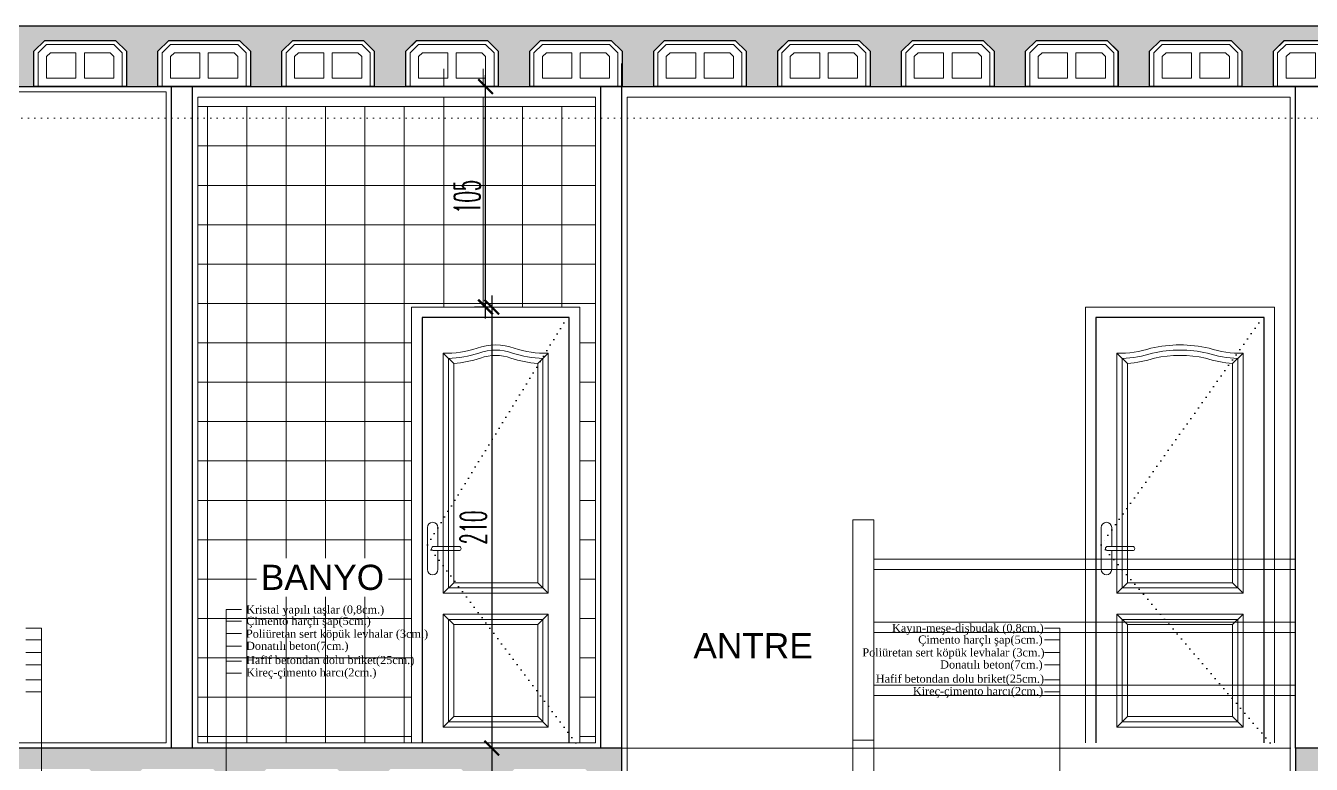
# Model space of a CAD drawing. Extents: x 775040 to 808375, y 4159409 to 4163651.
# Drawn here: x 792152 to 792764, y 4162371 to 4162723 of the extents above; entities that cross this region are included whole.
import ezdxf

# ---------------------------------------------------------------- set-up
doc = ezdxf.new("R2010")
doc.units = 0
doc.header["$MEASUREMENT"] = 0
doc.header["$PDMODE"] = 3
for name, pattern in [('ACAD_ISO07W100', [3, 0, -3]), ('DOT3', [0.06, 0, -0.06]), ('DUZ', [500, 500])]:
    doc.linetypes.add(name, pattern=pattern)
doc.layers.get('0').update_dxf_attribs({"linetype": 'DUZ'})
doc.layers.add('GÖRÜNÜŞ7', color=1, linetype='Continuous')
doc.layers.add('IZDOT', color=3, linetype='DOT3')
for name, color, linetype, lineweight in [('kapı', 3, 'Continuous', 9), ('Z_ duvar', 7, 'Continuous', 30), ('Z_asmolen', 53, 'Continuous', 9), ('Z_g1', 1, 'Continuous', 5), ('Z_g3', 3, 'Continuous', 13), ('Z_izdot', 42, 'ACAD_ISO07W100', 9), ('Z_iç ölçü dikey', 111, 'Continuous', 25), ('Z_kesit döşeme', 5, 'Continuous', 30), ('Z_kolon tarama', 171, 'Continuous', 5), ('Z_sıva', 241, 'Continuous', 5), ('Z_tarama', 8, 'Continuous', 5), ('Z_yazı', 4, 'Continuous', 20)]:
    doc.layers.add(name, color=color, linetype=linetype, lineweight=lineweight)
doc.styles.add('ARIAL', font='ariblk.ttf', dxfattribs={"height": 1})
doc.styles.add('OLCUIC', font='ROMANS.SHX', dxfattribs={"width": 0.5})
doc.styles.add('ÖLÇÜ', font='times.ttf', dxfattribs={"height": 15})
doc.dimstyles.new('ölçü 50', dxfattribs={"dimtxt": 12.5, "dimasz": 7, "dimexe": 5.3, "dimexo": 5, "dimgap": 2.5, "dimtad": 1, "dimdec": 0, "dimzin": 9, "dimdsep": 46, "dimtxsty": 'OLCUIC', "dimblk1": 'ARCHTICK', "dimblk2": 'ARCHTICK', "dimsah": 1, "dimcen": 0, "dimdle": 5.5, "dimadec": 0, "dimazin": 0, "dimtfac": 1, "dimtdec": 0, "dimtix": 1, "dimtofl": 0, "dimtmove": 1, "dimatfit": 3, "dimldrblk": 'ARCHTICK', "dimfxl": 0, "dimtolj": 1, "dimtzin": 0, "dimarcsym": 0})

# ---------------------------------------------------------------- blocks, each defined once
blk = doc.blocks.new('fgh')
at = {"layer": 'GÖRÜNÜŞ7', "color": 21}
blk.add_lwpolyline([(253131.01, 105015.69), (253131.01, 105218.19), (253051.01, 105218.19), (253051.01, 105015.69)], dxfattribs=at)
at = {"layer": 'IZDOT', "ltscale": 50}
blk.add_lwpolyline([(253128.51, 105215.69), (253053.51, 105110.03), (253136.01, 105013.19)], dxfattribs=at)
at = {"layer": 'kapı', "color": 8}
for p, q in [((253061.01, 105201.17), (253066.01, 105196.34)), ((253121.01, 105201.17), (253116.01, 105196.34)), ((253053.51, 105118.19), (253053.51, 105098.19)), ((253058.51, 105118.19), (253058.51, 105109.19)), ((253056.51, 105109.19), (253068.51, 105109.19)), ((253056.51, 105107.19), (253068.51, 105107.19)), ((253058.51, 105107.19), (253058.51, 105098.19)), ((253066.01, 105091.94), (253061.01, 105086.94)), ((253116.01, 105091.94), (253121.01, 105086.94)), ((253066.01, 105071.94), (253061.01, 105076.94)), ((253116.01, 105071.94), (253121.01, 105076.94)), ((253066.01, 105028.19), (253061.01, 105023.19)), ((253116.01, 105028.19), (253121.01, 105023.19))]:
    blk.add_line(p, q, dxfattribs=at)
at = {"layer": 'kapı', "color": 4}
blk.add_lwpolyline([(253136.01, 105015.69), (253136.01, 105223.19), (253046.01, 105223.19), (253046.01, 105015.69)], dxfattribs=at)
at = {"layer": 'kapı', "color": 8}
for points in [[(253061.01, 105086.94), (253121.01, 105086.94), (253121.01, 105201.17, -0.080625), (253104.86, 105203.59, 0.114756), (253077.16, 105203.59, -0.080569), (253061.01, 105201.17)], [(253066.01, 105091.94), (253116.01, 105091.94), (253116.01, 105196.34, -0.058444), (253103.22, 105198.87, 0.107611), (253078.8, 105198.87, -0.058407), (253066.01, 105196.34)]]:
    blk.add_lwpolyline(points, format="xyb", close=True, dxfattribs=at)
at = {"layer": 'kapı', "color": 9}
blk.add_lwpolyline([(253063.51, 105089.44), (253118.51, 105089.44), (253118.51, 105198.7, -0.069005), (253104.04, 105201.23, 0.111446), (253077.98, 105201.23, -0.06896), (253063.51, 105198.7)], format="xyb", close=True, dxfattribs=at)
at = {"layer": 'kapı', "color": 8}
blk.add_lwpolyline([(253061.01, 105076.94), (253061.01, 105023.19), (253121.01, 105023.19), (253121.01, 105076.94), (253061.01, 105076.94)], dxfattribs=at)
at = {"layer": 'kapı', "color": 9}
blk.add_lwpolyline([(253063.51, 105074.44), (253063.51, 105025.69), (253118.51, 105025.69), (253118.51, 105074.44)], close=True, dxfattribs=at)
at = {"layer": 'kapı', "color": 8}
blk.add_lwpolyline([(253066.01, 105071.94), (253066.01, 105028.19), (253116.01, 105028.19), (253116.01, 105071.94)], close=True, dxfattribs=at)
for centre, radius, start, end in [((253056.01, 105118.19), 2.5, 0, 180), ((253056.51, 105108.19), 1, 90, 270), ((253068.51, 105108.19), 1, 270, 90), ((253056.01, 105098.19), 2.5, 180, 0)]:
    blk.add_arc(centre, radius, start, end, dxfattribs=at)
blk = doc.blocks.new('_ARCHTICK')
at = {"color": 0, "linetype": 'ByBlock', "const_width": 0.15}
blk.add_lwpolyline([(-0.5, -0.5), (0.5, 0.5)], dxfattribs=at)
blk = doc.blocks.new('*D1040')
at = {"layer": 'Defpoints', "color": 0, "linetype": 'Continuous', "transparency": 16777216}
for p in [(792374.01, 4162588.58), (792374.01, 4162378.58), (792374.01, 4162378.58)]:
    blk.add_point(p, dxfattribs=at)
at = {"layer": 'Z_iç ölçü dikey', "color": 0, "linetype": 'Continuous', "lineweight": -2, "transparency": 16777216}
for p, q in [((792374.01, 4162594.08), (792374.01, 4162373.08)), ((792374.01, 4162588.58), (792368.71, 4162588.58)), ((792374.01, 4162378.58), (792368.71, 4162378.58))]:
    blk.add_line(p, q, dxfattribs=at)
at = {"layer": 'Z_iç ölçü dikey', "color": 0, "linetype": 'Continuous', "lineweight": -2, "transparency": 16777216, "xscale": 7, "yscale": 7, "zscale": 7}
for p, rotation in [((792374.01, 4162588.58), 90), ((792374.01, 4162378.58), 270)]:
    blk.add_blockref('_ARCHTICK', p, dxfattribs=dict(at, rotation=rotation))
at = {"layer": 'Z_iç ölçü dikey', "color": 0, "linetype": 'Continuous', "transparency": 16777216, "insert": (792365.26, 4162483.58), "char_height": 12.5, "attachment_point": 5, "rotation": 90, "style": 'OLCUIC'}
blk.add_mtext('\\A1;210', dxfattribs=at)
blk = doc.blocks.new('*D1041')
at = {"layer": 'Defpoints', "color": 0, "linetype": 'Continuous', "transparency": 16777216}
for p in [(792374.01, 4162378.58), (792374.01, 4162346.58), (792374.01, 4162346.58)]:
    blk.add_point(p, dxfattribs=at)
at = {"layer": 'Z_iç ölçü dikey', "color": 0, "linetype": 'Continuous', "lineweight": -2, "transparency": 16777216}
for p, q in [((792374.01, 4162384.08), (792374.01, 4162341.08)), ((792374.01, 4162378.58), (792368.71, 4162378.58)), ((792374.01, 4162346.58), (792368.71, 4162346.58))]:
    blk.add_line(p, q, dxfattribs=at)
at = {"layer": 'Z_iç ölçü dikey', "color": 0, "linetype": 'Continuous', "lineweight": -2, "transparency": 16777216, "xscale": 7, "yscale": 7, "zscale": 7}
for p, rotation in [((792374.01, 4162378.58), 90), ((792374.01, 4162346.58), 270)]:
    blk.add_blockref('_ARCHTICK', p, dxfattribs=dict(at, rotation=rotation))
at = {"layer": 'Z_iç ölçü dikey', "color": 0, "linetype": 'Continuous', "transparency": 16777216, "insert": (792365.26, 4162362.58), "char_height": 12.5, "attachment_point": 5, "rotation": 90, "style": 'OLCUIC'}
blk.add_mtext('\\A1;32', dxfattribs=at)
blk = doc.blocks.new('asbnm')
at = {"layer": 'Z_asmolen'}
for p, q in [((44128.83, -2548.34), (44123.66, -2553.51)), ((44129.66, -2550.34), (44125.66, -2554.34)), ((44162.49, -2548.34), (44128.83, -2548.34)), ((44161.66, -2550.34), (44129.66, -2550.34)), ((44161.66, -2550.34), (44165.66, -2554.34)), ((44162.49, -2548.34), (44167.66, -2553.51)), ((44187.83, -2548.34), (44182.66, -2553.51)), ((44188.66, -2550.34), (44184.66, -2554.34)), ((44221.49, -2548.34), (44187.83, -2548.34)), ((44220.66, -2550.34), (44188.66, -2550.34)), ((44220.66, -2550.34), (44224.66, -2554.34)), ((44221.49, -2548.34), (44226.66, -2553.51)), ((44123.66, -2570.34), (44123.66, -2553.51)), ((44125.66, -2570.34), (44125.66, -2554.34)), ((44131.43, -2554.34), (44129.66, -2556.07)), ((44129.66, -2566.34), (44129.66, -2556.07)), ((44143.66, -2554.34), (44131.43, -2554.34)), ((44143.66, -2554.34), (44143.66, -2566.34)), ((44159.76, -2554.34), (44147.66, -2554.34)), ((44147.66, -2554.34), (44147.66, -2566.34)), ((44159.76, -2554.34), (44161.66, -2556.01)), ((44161.66, -2566.34), (44161.66, -2556.01)), ((44165.66, -2570.34), (44165.66, -2554.34)), ((44167.66, -2570.34), (44167.66, -2553.51)), ((44182.66, -2570.34), (44182.66, -2553.51)), ((44184.66, -2570.34), (44184.66, -2554.34)), ((44190.43, -2554.34), (44188.66, -2556.07)), ((44188.66, -2566.34), (44188.66, -2556.07)), ((44202.66, -2554.34), (44190.43, -2554.34)), ((44202.66, -2554.34), (44202.66, -2566.34)), ((44218.76, -2554.34), (44206.66, -2554.34)), ((44206.66, -2554.34), (44206.66, -2566.34)), ((44218.76, -2554.34), (44220.66, -2556.01)), ((44220.66, -2566.34), (44220.66, -2556.01)), ((44224.66, -2570.34), (44224.66, -2554.34)), ((44226.66, -2570.34), (44226.66, -2553.51)), ((44143.66, -2566.34), (44129.66, -2566.34)), ((44161.66, -2566.34), (44147.66, -2566.34)), ((44202.66, -2566.34), (44188.66, -2566.34)), ((44220.66, -2566.34), (44206.66, -2566.34)), ((44167.66, -2570.34), (44123.66, -2570.34)), ((44226.66, -2570.34), (44182.66, -2570.34))]:
    blk.add_line(p, q, dxfattribs=at)
blk = doc.blocks.new('*D1164')
at = {"layer": 'Defpoints', "color": 0, "linetype": 'Continuous', "transparency": 16777216}
for p in [(792371.09, 4162693.58), (792374.01, 4162693.58), (792374.01, 4162588.58)]:
    blk.add_point(p, dxfattribs=at)
at = {"layer": 'Z_iç ölçü dikey', "color": 0, "linetype": 'Continuous', "lineweight": -2, "transparency": 16777216}
for p, q in [((792371.09, 4162583.08), (792371.09, 4162699.08)), ((792371.09, 4162693.58), (792365.79, 4162693.58)), ((792371.09, 4162588.58), (792365.79, 4162588.58))]:
    blk.add_line(p, q, dxfattribs=at)
at = {"layer": 'Z_iç ölçü dikey', "color": 0, "linetype": 'Continuous', "lineweight": -2, "transparency": 16777216, "xscale": 7, "yscale": 7, "zscale": 7}
for p, rotation in [((792371.09, 4162693.58), 90), ((792371.09, 4162588.58), 270)]:
    blk.add_blockref('_ARCHTICK', p, dxfattribs=dict(at, rotation=rotation))
at = {"layer": 'Z_iç ölçü dikey', "color": 0, "linetype": 'Continuous', "transparency": 16777216, "insert": (792362.34, 4162641.08), "char_height": 12.5, "attachment_point": 5, "rotation": 90, "style": 'OLCUIC'}
blk.add_mtext('\\A1;105', dxfattribs=at)

msp = doc.modelspace()

# ---------------------------------------------------------------- hatches: boundary and pattern name
at = {"layer": 'Z_kolon tarama'}
h = msp.add_hatch(dxfattribs=at)
h.set_pattern_fill('ANSI33', color=256, scale=15, style=0)
h.paths.add_polyline_path([(791748.31, 4162715.58), (791781.96, 4162715.58), (791787.14, 4162710.41), (791787.14, 4162693.58), (791802.14, 4162693.58), (791802.14, 4162710.41), (791807.31, 4162715.58), (791840.96, 4162715.58), (791846.14, 4162710.41), (791846.14, 4162693.58), (791861.14, 4162693.58), (791861.14, 4162710.41), (791866.31, 4162715.58), (791899.96, 4162715.58), (791905.14, 4162710.41), (791905.14, 4162693.58), (791920.14, 4162693.58), (791920.14, 4162710.41), (791925.31, 4162715.58), (791958.96, 4162715.58), (791964.14, 4162710.41), (791964.14, 4162693.58), (791979.14, 4162693.58), (791979.14, 4162710.41), (791984.31, 4162715.58), (792017.96, 4162715.58), (792023.14, 4162710.41), (792023.14, 4162693.58), (792038.14, 4162693.58), (792038.14, 4162710.41), (792043.31, 4162715.58), (792076.96, 4162715.58), (792082.14, 4162710.41), (792082.14, 4162693.58), (792097.14, 4162693.58), (792097.14, 4162710.41), (792102.31, 4162715.58), (792135.96, 4162715.58), (792141.14, 4162710.41), (792141.14, 4162693.58), (792153.15, 4162693.58), (792153.15, 4162722.58), (791614.14, 4162722.58), (791614.14, 4162708.58), (791656.64, 4162708.58), (791656.64, 4162693.58), (791684.14, 4162693.58), (791684.14, 4162710.41), (791689.31, 4162715.58), (791722.96, 4162715.58), (791728.14, 4162710.41), (791728.14, 4162693.58), (791743.14, 4162693.58), (791743.14, 4162710.41)])
h = msp.add_hatch(dxfattribs=at)
h.set_pattern_fill('ANSI33', color=256, scale=15, style=0)
h.paths.add_polyline_path([(792397.31, 4162715.58), (792430.96, 4162715.58), (792436.14, 4162710.41), (792436.14, 4162693.58), (792451.14, 4162693.58), (792451.14, 4162710.41), (792456.31, 4162715.58), (792489.96, 4162715.58), (792495.14, 4162710.41), (792495.14, 4162693.58), (792510.14, 4162693.58), (792510.14, 4162710.41), (792515.31, 4162715.58), (792548.96, 4162715.58), (792554.14, 4162710.41), (792554.14, 4162693.58), (792569.14, 4162693.58), (792569.14, 4162710.41), (792574.31, 4162715.58), (792607.96, 4162715.58), (792613.14, 4162710.41), (792613.14, 4162693.58), (792628.14, 4162693.58), (792628.14, 4162710.41), (792633.31, 4162715.58), (792666.96, 4162715.58), (792672.14, 4162710.41), (792672.14, 4162693.58), (792687.14, 4162693.58), (792687.14, 4162710.41), (792692.31, 4162715.58), (792725.96, 4162715.58), (792731.14, 4162710.41), (792731.14, 4162693.58), (792746.14, 4162693.58), (792746.14, 4162710.41), (792751.31, 4162715.58), (792784.96, 4162715.58), (792790.14, 4162710.41), (792790.14, 4162693.58), (792805.14, 4162693.58), (792805.14, 4162710.41), (792810.31, 4162715.58), (792843.96, 4162715.58), (792849.14, 4162710.41), (792849.14, 4162693.58), (792864.14, 4162693.58), (792864.14, 4162710.41), (792869.31, 4162715.58), (792902.96, 4162715.58), (792908.14, 4162710.41), (792908.14, 4162693.58), (792923.14, 4162693.58), (792923.14, 4162710.41), (792928.31, 4162715.58), (792961.96, 4162715.58), (792967.14, 4162710.41), (792967.14, 4162693.58), (792982.14, 4162693.58), (792982.14, 4162710.41), (792987.31, 4162715.58), (793020.96, 4162715.58), (793026.14, 4162710.41), (793026.14, 4162693.58), (793041.14, 4162693.58), (793041.14, 4162710.41), (793046.31, 4162715.58), (793079.96, 4162715.58), (793085.14, 4162710.41), (793085.14, 4162693.58), (793100.14, 4162693.58), (793100.14, 4162710.41), (793105.31, 4162715.58), (793138.96, 4162715.58), (793144.14, 4162710.41), (793144.14, 4162693.58), (793159.14, 4162693.58), (793159.14, 4162710.41), (793164.31, 4162715.58), (793197.96, 4162715.58), (793203.14, 4162710.41), (793203.14, 4162693.58), (793218.14, 4162693.58), (793218.14, 4162710.41), (793223.31, 4162715.58), (793256.96, 4162715.58), (793262.14, 4162710.41), (793262.14, 4162693.58), (793277.14, 4162693.58), (793277.14, 4162710.41), (793282.31, 4162715.58), (793315.96, 4162715.58), (793321.14, 4162710.41), (793321.14, 4162693.58), (793336.14, 4162693.58), (793336.14, 4162710.41), (793341.31, 4162715.58), (793374.96, 4162715.58), (793380.14, 4162710.41), (793380.14, 4162693.58), (793395.14, 4162693.58), (793395.14, 4162710.41), (793400.31, 4162715.58), (793433.96, 4162715.58), (793439.14, 4162710.41), (793439.14, 4162693.58), (793454.14, 4162693.58), (793454.14, 4162710.41), (793459.31, 4162715.58), (793492.96, 4162715.58), (793498.14, 4162710.41), (793498.14, 4162693.58), (793513.14, 4162693.58), (793513.14, 4162710.41), (793518.31, 4162715.58), (793551.96, 4162715.58), (793557.14, 4162710.41), (793557.14, 4162693.58), (793572.14, 4162693.58), (793572.14, 4162710.41), (793577.31, 4162715.58), (793610.96, 4162715.58), (793616.14, 4162710.41), (793616.14, 4162693.58), (793656.64, 4162693.58), (793656.64, 4162708.58), (793699.14, 4162708.58), (793699.14, 4162722.58), (792153.15, 4162722.58), (792153.15, 4162693.58), (792156.14, 4162693.58), (792156.14, 4162710.41), (792161.31, 4162715.58), (792194.96, 4162715.58), (792200.14, 4162710.41), (792200.14, 4162693.58), (792215.14, 4162693.58), (792215.14, 4162710.41), (792220.31, 4162715.58), (792253.96, 4162715.58), (792259.14, 4162710.41), (792259.14, 4162693.58), (792274.14, 4162693.58), (792274.14, 4162710.41), (792279.31, 4162715.58), (792312.96, 4162715.58), (792318.14, 4162710.41), (792318.14, 4162693.58), (792333.14, 4162693.58), (792333.14, 4162710.41), (792338.31, 4162715.58), (792371.96, 4162715.58), (792377.14, 4162710.41), (792377.14, 4162693.58), (792392.14, 4162693.58), (792392.14, 4162710.41)])
h = msp.add_hatch(dxfattribs=at)
h.set_pattern_fill('ANSI33', color=256, scale=15, style=0)
h.set_pattern_definition([(45, (-7652.6387, -8497.4834), (-2.6516504294, 2.6516504294), []), (45, (-7649.987, -8497.4834), (-2.6516504294, 2.6516504294), [1.875, -0.9375])])
h.paths.add_polyline_path([(792776.81, 4162368.58), (792810.46, 4162368.58), (792815.64, 4162363.41), (792815.64, 4162346.58), (792830.64, 4162346.58), (792830.64, 4162363.41), (792835.81, 4162368.58), (792869.46, 4162368.58), (792874.64, 4162363.41), (792874.64, 4162346.58), (792889.64, 4162346.58), (792889.64, 4162363.41), (792894.81, 4162368.58), (792928.46, 4162368.58), (792933.64, 4162363.41), (792933.64, 4162346.58), (792948.64, 4162346.58), (792948.64, 4162363.41), (792953.81, 4162368.58), (792987.46, 4162368.58), (792992.64, 4162363.41), (792992.64, 4162346.58), (793007.64, 4162346.58), (793007.64, 4162363.41), (793012.81, 4162368.58), (793046.46, 4162368.58), (793051.64, 4162363.41), (793051.64, 4162346.58), (793066.64, 4162346.58), (793066.64, 4162363.41), (793071.81, 4162368.58), (793105.46, 4162368.58), (793110.64, 4162363.41), (793110.64, 4162346.58), (793125.64, 4162346.58), (793125.64, 4162363.41), (793130.81, 4162368.58), (793164.46, 4162368.58), (793169.64, 4162363.41), (793169.64, 4162346.58), (793184.64, 4162346.58), (793184.64, 4162363.41), (793189.81, 4162368.58), (793223.46, 4162368.58), (793228.64, 4162363.41), (793228.64, 4162346.58), (793243.64, 4162346.58), (793243.64, 4162363.41), (793248.81, 4162368.58), (793282.46, 4162368.58), (793287.64, 4162363.41), (793287.64, 4162346.58), (793302.64, 4162346.58), (793302.64, 4162363.41), (793307.81, 4162368.58), (793341.46, 4162368.58), (793346.64, 4162363.41), (793346.64, 4162346.58), (793361.64, 4162346.58), (793361.64, 4162363.41), (793366.81, 4162368.58), (793400.46, 4162368.58), (793405.64, 4162363.41), (793405.64, 4162346.58), (793420.64, 4162346.58), (793420.64, 4162363.41), (793425.81, 4162368.58), (793459.46, 4162368.58), (793464.64, 4162363.41), (793464.64, 4162346.58), (793479.64, 4162346.58), (793479.64, 4162363.41), (793484.81, 4162368.58), (793518.46, 4162368.58), (793523.64, 4162363.41), (793523.64, 4162346.58), (793538.64, 4162346.58), (793538.64, 4162363.41), (793543.81, 4162368.58), (793577.46, 4162368.58), (793582.64, 4162363.41), (793582.64, 4162346.58), (793597.64, 4162346.58), (793597.64, 4162363.41), (793602.81, 4162368.58), (793636.46, 4162368.58), (793641.64, 4162363.41), (793641.64, 4162346.58), (793656.64, 4162346.58), (793656.64, 4162378.58), (792756.64, 4162378.58), (792756.64, 4162346.58), (792771.64, 4162346.58), (792771.64, 4162363.41)])
h.paths.add_polyline_path([(792435.92, 4162378.58), (791656.64, 4162378.58), (791656.64, 4162346.58), (791671.64, 4162346.58), (791671.64, 4162363.41), (791676.81, 4162368.58), (791710.46, 4162368.58), (791715.64, 4162363.41), (791715.64, 4162346.58), (791730.64, 4162346.58), (791730.64, 4162363.41), (791735.81, 4162368.58), (791769.46, 4162368.58), (791774.64, 4162363.41), (791774.64, 4162346.58), (791789.64, 4162346.58), (791789.64, 4162363.41), (791794.81, 4162368.58), (791828.46, 4162368.58), (791833.64, 4162363.41), (791833.64, 4162346.58), (791848.64, 4162346.58), (791848.64, 4162363.41), (791853.81, 4162368.58), (791887.46, 4162368.58), (791892.64, 4162363.41), (791892.64, 4162346.58), (791907.64, 4162346.58), (791907.64, 4162363.41), (791912.81, 4162368.58), (791946.46, 4162368.58), (791951.64, 4162363.41), (791951.64, 4162346.58), (791966.64, 4162346.58), (791966.64, 4162363.41), (791971.81, 4162368.58), (792005.46, 4162368.58), (792010.64, 4162363.41), (792010.64, 4162346.58), (792025.64, 4162346.58), (792025.64, 4162363.41), (792030.81, 4162368.58), (792064.46, 4162368.58), (792069.64, 4162363.41), (792069.64, 4162346.58), (792084.64, 4162346.58), (792084.64, 4162363.41), (792089.81, 4162368.58), (792123.46, 4162368.58), (792128.64, 4162363.41), (792128.64, 4162346.58), (792143.64, 4162346.58), (792143.64, 4162363.41), (792148.81, 4162368.58), (792182.46, 4162368.58), (792187.64, 4162363.41), (792187.64, 4162346.58), (792202.64, 4162346.58), (792202.64, 4162363.41), (792207.81, 4162368.58), (792241.46, 4162368.58), (792246.64, 4162363.41), (792246.64, 4162346.58), (792261.64, 4162346.58), (792261.64, 4162363.41), (792266.81, 4162368.58), (792300.46, 4162368.58), (792305.64, 4162363.41), (792305.64, 4162346.58), (792320.64, 4162346.58), (792320.64, 4162363.41), (792325.81, 4162368.58), (792359.46, 4162368.58), (792364.64, 4162363.41), (792364.64, 4162346.58), (792379.64, 4162346.58), (792379.64, 4162363.41), (792384.81, 4162368.58), (792418.46, 4162368.58), (792423.64, 4162363.41), (792423.64, 4162346.58), (792435.92, 4162346.58)])
h.paths.add_polyline_path([(792488.36, 4162307.99), (792425.92, 4162307.99), (792425.92, 4162292.99), (792435.92, 4162292.99), (792483.16, 4162276.27), (792523.78, 4162259.88), (792539.92, 4162244.24), (792559.51, 4162225.56), (792588.16, 4162207.14), (792614.61, 4162190.14), (792633.28, 4162173.43), (792653.73, 4162154.04), (792701.18, 4162134.17), (792781.64, 4162134.17), (792781.64, 4162149.17), (792704.19, 4162149.17), (792704.19, 4162166.82), (792662.06, 4162166.82), (792662.06, 4162184.46), (792643.45, 4162184.46), (792643.45, 4162202.11), (792623.73, 4162202.11), (792623.73, 4162219.76), (792596.28, 4162219.76), (792596.28, 4162237.4), (792568.82, 4162237.4), (792568.82, 4162255.05), (792550.32, 4162255.05), (792550.32, 4162272.7), (792532.11, 4162272.7), (792532.11, 4162290.34), (792488.36, 4162290.34)])
h.paths.add_polyline_path([(792460.92, 4162038.58), (792736.64, 4162038.58), (792736.64, 4161978.58), (792796.64, 4161978.58), (792796.64, 4162038.58), (793596.64, 4162038.58), (793596.64, 4161978.58), (793656.64, 4161978.58), (793656.64, 4162053.58), (791656.64, 4162053.58), (791656.64, 4161978.58), (791716.64, 4161978.58), (791716.64, 4162038.58), (792400.92, 4162038.58), (792400.92, 4161978.58), (792460.92, 4161978.58)])

# ---------------------------------------------------------------- linework, layer by layer
at = {"layer": 'GÖRÜNÜŞ7', "color": 21}
msp.add_lwpolyline([(792410.92, 4162381.08), (792410.92, 4162583.58), (792340.92, 4162583.58), (792340.92, 4162381.08)], dxfattribs=at)
at = {"layer": 'IZDOT', "ltscale": 50}
msp.add_lwpolyline([(792408.42, 4162581.08), (792343.42, 4162475.42), (792415.92, 4162378.58)], dxfattribs=at)
at = {"layer": 'kapı', "color": 8}
for p, q in [((792350.92, 4162566.56), (792355.92, 4162561.73)), ((792400.92, 4162566.56), (792395.92, 4162561.73)), ((792343.42, 4162483.58), (792343.42, 4162463.58)), ((792348.42, 4162483.58), (792348.42, 4162474.58)), ((792346.42, 4162474.58), (792358.42, 4162474.58)), ((792346.42, 4162472.58), (792358.42, 4162472.58)), ((792348.42, 4162472.58), (792348.42, 4162463.58)), ((792355.92, 4162457.33), (792350.92, 4162452.33)), ((792395.92, 4162457.33), (792400.92, 4162452.33)), ((792355.92, 4162437.33), (792350.92, 4162442.33)), ((792395.92, 4162437.33), (792400.92, 4162442.33)), ((792355.92, 4162393.58), (792350.92, 4162388.58)), ((792395.92, 4162393.58), (792400.92, 4162388.58))]:
    msp.add_line(p, q, dxfattribs=at)
at = {"layer": 'kapı', "color": 4}
msp.add_lwpolyline([(792415.92, 4162381.08), (792415.92, 4162588.58), (792335.92, 4162588.58), (792335.92, 4162381.08)], dxfattribs=at)
at = {"layer": 'kapı', "color": 8}
for points in [[(792350.92, 4162452.33), (792400.92, 4162452.33), (792400.92, 4162566.56, -0.080625), (792384.77, 4162568.98, 0.179597), (792367.07, 4162568.98, -0.080569), (792350.92, 4162566.56)], [(792355.92, 4162457.33), (792395.92, 4162457.33), (792395.92, 4162561.73, -0.058444), (792383.12, 4162564.26, 0.18226), (792368.71, 4162564.26, -0.058407), (792355.92, 4162561.73)]]:
    msp.add_lwpolyline(points, format="xyb", close=True, dxfattribs=at)
at = {"layer": 'kapı', "color": 9}
msp.add_lwpolyline([(792353.42, 4162454.83), (792398.42, 4162454.83), (792398.42, 4162564.09, -0.069005), (792383.95, 4162566.62, 0.180835), (792367.89, 4162566.62, -0.06896), (792353.42, 4162564.09)], format="xyb", close=True, dxfattribs=at)
at = {"layer": 'kapı', "color": 8}
msp.add_lwpolyline([(792350.92, 4162442.33), (792350.92, 4162388.58), (792400.92, 4162388.58), (792400.92, 4162442.33), (792350.92, 4162442.33)], dxfattribs=at)
at = {"layer": 'kapı', "color": 9}
msp.add_lwpolyline([(792353.42, 4162439.83), (792353.42, 4162391.08), (792398.42, 4162391.08), (792398.42, 4162439.83)], close=True, dxfattribs=at)
at = {"layer": 'kapı', "color": 8}
msp.add_lwpolyline([(792355.92, 4162437.33), (792355.92, 4162393.58), (792395.92, 4162393.58), (792395.92, 4162437.33)], close=True, dxfattribs=at)
for centre, radius, start, end in [((792345.92, 4162483.58), 2.5, 0, 180), ((792346.42, 4162473.58), 1, 90, 270), ((792358.42, 4162473.58), 1, 270, 90), ((792345.92, 4162463.58), 2.5, 180, 0)]:
    msp.add_arc(centre, radius, start, end, dxfattribs=at)
at = {"layer": 'Z_ duvar', "linetype": 'Continuous'}
for p, q in [((792435.92, 4162693.58), (792435.92, 4162704.54)), ((792221.64, 4162378.58), (792221.64, 4162693.58)), ((792231.64, 4162378.58), (792231.64, 4162693.58)), ((792425.92, 4162378.58), (792425.92, 4162693.58)), ((792435.92, 4162378.58), (792435.92, 4162693.58)), ((792756.64, 4162378.58), (792756.64, 4162693.58))]:
    msp.add_line(p, q, dxfattribs=at)
at = {"layer": 'Z_asmolen'}
msp.add_line((792475.14, 4162709.58), (792487.36, 4162709.58), dxfattribs=at)
at = {"layer": 'Z_g1'}
for p, q in [((792756.64, 4162468.58), (792555.92, 4162468.58)), ((792756.64, 4162463.58), (792555.92, 4162463.58)), ((792756.64, 4162438.58), (792555.92, 4162438.58)), ((792756.64, 4162433.58), (792555.92, 4162433.58)), ((792756.64, 4162408.58), (792555.92, 4162408.58)), ((792756.64, 4162403.58), (792555.92, 4162403.58))]:
    msp.add_line(p, q, dxfattribs=at)
msp.add_lwpolyline([(792555.92, 4162382.31), (792555.92, 4162487.31), (792545.92, 4162487.31), (792545.92, 4162382.31)], dxfattribs=at)
at = {"layer": 'Z_g3'}
for p, q in [((792247.61, 4162444.51), (792247.61, 4162352.24)), ((792255, 4162444.51), (792247.61, 4162444.51)), ((792255, 4162444.51), (792247.61, 4162444.51)), ((792255, 4162438.96), (792247.61, 4162438.96)), ((792255, 4162438.96), (792247.61, 4162438.96)), ((792152.32, 4162435.62), (792159.71, 4162435.62)), ((792152.32, 4162435.62), (792159.71, 4162435.62)), ((792159.71, 4162435.62), (792159.71, 4162343.35)), ((792255, 4162433.05), (792247.61, 4162433.05)), ((792637.13, 4162435.62), (792644.52, 4162435.62)), ((792637.13, 4162435.62), (792644.52, 4162435.62)), ((792644.52, 4162435.62), (792644.52, 4162343.35)), ((792152.32, 4162430.06), (792159.71, 4162430.06)), ((792152.32, 4162430.06), (792159.71, 4162430.06)), ((792255, 4162427.14), (792247.61, 4162427.14)), ((792637.13, 4162430.06), (792644.52, 4162430.06)), ((792637.13, 4162430.06), (792644.52, 4162430.06)), ((792152.32, 4162424.15), (792159.71, 4162424.15)), ((792637.13, 4162424.15), (792644.52, 4162424.15)), ((792152.32, 4162418.25), (792159.71, 4162418.25)), ((792255, 4162419.96), (792247.61, 4162419.96)), ((792255, 4162414.28), (792247.61, 4162414.28)), ((792637.13, 4162418.25), (792644.52, 4162418.25)), ((792152.32, 4162411.06), (792159.71, 4162411.06)), ((792637.13, 4162411.06), (792644.52, 4162411.06)), ((792152.32, 4162405.38), (792159.71, 4162405.38)), ((792637.13, 4162405.38), (792644.52, 4162405.38))]:
    msp.add_line(p, q, dxfattribs=at)
at = {"layer": 'Z_g3', "linetype": 'Continuous'}
for p, q in [((792435.92, 4162378.58), (792754.14, 4162378.58)), ((792555.92, 4162255.05), (792555.92, 4162378.58))]:
    msp.add_line(p, q, dxfattribs=at)
at = {"layer": 'Z_g3'}
msp.add_lwpolyline([(792545.92, 4162272.7), (792545.92, 4162382.31), (792555.92, 4162382.31), (792555.92, 4162356.25)], dxfattribs=at)
at = {"layer": 'Z_izdot'}
for p, q in [((793945.29, 4162678.58), (790697.26, 4162678.58)), ((792754.14, 4162378.58), (790693.62, 4162378.58))]:
    msp.add_line(p, q, dxfattribs=at)
at = {"layer": 'Z_iç ölçü dikey', "color": 5, "linetype": 'Continuous'}
for p, q in [((791614.14, 4162722.58), (793699.14, 4162722.58)), ((792156.14, 4162710.41), (792161.31, 4162715.58)), ((792161.31, 4162715.58), (792194.96, 4162715.58)), ((792194.96, 4162715.58), (792200.14, 4162710.41)), ((792215.14, 4162710.41), (792220.31, 4162715.58)), ((792220.31, 4162715.58), (792253.96, 4162715.58)), ((792253.96, 4162715.58), (792259.14, 4162710.41)), ((792274.14, 4162710.41), (792279.31, 4162715.58)), ((792279.31, 4162715.58), (792312.96, 4162715.58)), ((792312.96, 4162715.58), (792318.14, 4162710.41)), ((792333.14, 4162710.41), (792338.31, 4162715.58)), ((792338.31, 4162715.58), (792371.96, 4162715.58)), ((792371.96, 4162715.58), (792377.14, 4162710.41)), ((792392.14, 4162710.41), (792397.31, 4162715.58)), ((792397.31, 4162715.58), (792430.96, 4162715.58)), ((792430.96, 4162715.58), (792436.14, 4162710.41)), ((792451.14, 4162710.41), (792456.31, 4162715.58)), ((792456.31, 4162715.58), (792489.96, 4162715.58)), ((792489.96, 4162715.58), (792495.14, 4162710.41)), ((792510.14, 4162710.41), (792515.31, 4162715.58)), ((792515.31, 4162715.58), (792548.96, 4162715.58)), ((792548.96, 4162715.58), (792554.14, 4162710.41)), ((792569.14, 4162710.41), (792574.31, 4162715.58)), ((792574.31, 4162715.58), (792607.96, 4162715.58)), ((792607.96, 4162715.58), (792613.14, 4162710.41)), ((792628.14, 4162710.41), (792633.31, 4162715.58)), ((792633.31, 4162715.58), (792666.96, 4162715.58)), ((792666.96, 4162715.58), (792672.14, 4162710.41)), ((792687.14, 4162710.41), (792692.31, 4162715.58)), ((792692.31, 4162715.58), (792725.96, 4162715.58)), ((792725.96, 4162715.58), (792731.14, 4162710.41)), ((792746.14, 4162710.41), (792751.31, 4162715.58)), ((792751.31, 4162715.58), (792784.96, 4162715.58)), ((792156.14, 4162693.58), (792156.14, 4162710.41)), ((792200.14, 4162710.41), (792200.14, 4162693.58)), ((792215.14, 4162693.58), (792215.14, 4162710.41)), ((792259.14, 4162710.41), (792259.14, 4162693.58)), ((792274.14, 4162693.58), (792274.14, 4162710.41)), ((792318.14, 4162710.41), (792318.14, 4162693.58)), ((792333.14, 4162693.58), (792333.14, 4162710.41)), ((792377.14, 4162710.41), (792377.14, 4162693.58)), ((792392.14, 4162693.58), (792392.14, 4162710.41)), ((792436.14, 4162710.41), (792436.14, 4162693.58)), ((792451.14, 4162693.58), (792451.14, 4162710.41)), ((792495.14, 4162710.41), (792495.14, 4162693.58)), ((792510.14, 4162693.58), (792510.14, 4162710.41)), ((792554.14, 4162710.41), (792554.14, 4162693.58)), ((792569.14, 4162693.58), (792569.14, 4162710.41)), ((792613.14, 4162710.41), (792613.14, 4162693.58)), ((792628.14, 4162693.58), (792628.14, 4162710.41)), ((792672.14, 4162710.41), (792672.14, 4162693.58)), ((792687.14, 4162693.58), (792687.14, 4162710.41)), ((792731.14, 4162710.41), (792731.14, 4162693.58)), ((792746.14, 4162693.58), (792746.14, 4162710.41)), ((792200.14, 4162693.58), (792156.14, 4162693.58)), ((792259.14, 4162693.58), (792215.14, 4162693.58)), ((792318.14, 4162693.58), (792274.14, 4162693.58)), ((792377.14, 4162693.58), (792333.14, 4162693.58)), ((792436.14, 4162693.58), (792392.14, 4162693.58)), ((792495.14, 4162693.58), (792451.14, 4162693.58)), ((792554.14, 4162693.58), (792510.14, 4162693.58)), ((792613.14, 4162693.58), (792569.14, 4162693.58)), ((792672.14, 4162693.58), (792628.14, 4162693.58)), ((792731.14, 4162693.58), (792687.14, 4162693.58)), ((792790.14, 4162693.58), (792746.14, 4162693.58))]:
    msp.add_line(p, q, dxfattribs=at)
at = {"layer": 'Z_kesit döşeme', "linetype": 'Continuous'}
msp.add_line((791656.64, 4162693.58), (793656.64, 4162693.58), dxfattribs=at)
for points in [[(792435.92, 4162378.58), (791656.64, 4162378.58), (791656.64, 4162346.58), (792435.92, 4162346.58)], [(792756.64, 4162346.58), (793656.64, 4162346.58), (793656.64, 4162378.58), (792756.64, 4162378.58)]]:
    msp.add_lwpolyline(points, close=True, dxfattribs=at)
at = {"layer": 'Z_sıva', "linetype": 'Continuous'}
for p, q in [((792219.14, 4162691.11), (791684.14, 4162691.11)), ((792219.14, 4162381.08), (792219.14, 4162691.11)), ((792234.14, 4162688.58), (792423.42, 4162688.58)), ((792438.42, 4162307.99), (792438.42, 4162688.58)), ((792438.42, 4162688.58), (792754.14, 4162688.58)), ((792754.14, 4162149.17), (792754.14, 4162688.58)), ((791684.14, 4162381.08), (792219.14, 4162381.08))]:
    msp.add_line(p, q, dxfattribs=at)
msp.add_lwpolyline([(792234.14, 4162688.58), (792234.14, 4162381.08), (792423.42, 4162381.08), (792423.42, 4162688.58)], dxfattribs=at)
at = {"layer": 'Z_tarama'}
for p, q in [((792351.17, 4162693.58), (792351.17, 4162702.04)), ((792369.92, 4162693.58), (792369.92, 4162702.04)), ((792423.42, 4162684.04), (792234.14, 4162684.04)), ((792238.67, 4162381.08), (792238.67, 4162684.04)), ((792257.42, 4162381.08), (792257.42, 4162684.04)), ((792276.17, 4162469), (792276.17, 4162684.04)), ((792294.92, 4162469), (792294.92, 4162684.04)), ((792313.67, 4162469), (792313.67, 4162684.04)), ((792332.42, 4162381.08), (792332.42, 4162684.04)), ((792351.17, 4162588.58), (792351.17, 4162688.58)), ((792369.92, 4162588.58), (792369.92, 4162688.58)), ((792388.67, 4162588.58), (792388.67, 4162684.04)), ((792407.42, 4162588.58), (792407.42, 4162684.04)), ((792423.42, 4162665.29), (792234.14, 4162665.29)), ((792423.42, 4162646.54), (792234.14, 4162646.54)), ((792423.42, 4162627.79), (792234.14, 4162627.79)), ((792423.42, 4162609.04), (792234.14, 4162609.04)), ((792423.42, 4162590.29), (792234.14, 4162590.29)), ((792335.92, 4162571.54), (792234.14, 4162571.54)), ((792423.42, 4162571.54), (792415.92, 4162571.54)), ((792335.92, 4162552.79), (792234.14, 4162552.79)), ((792423.42, 4162552.79), (792415.92, 4162552.79)), ((792335.92, 4162534.04), (792234.14, 4162534.04)), ((792423.42, 4162534.04), (792415.92, 4162534.04)), ((792335.92, 4162515.29), (792234.14, 4162515.29)), ((792423.42, 4162515.29), (792415.92, 4162515.29)), ((792335.92, 4162496.54), (792234.14, 4162496.54)), ((792423.42, 4162496.54), (792415.92, 4162496.54)), ((792335.92, 4162477.79), (792234.14, 4162477.79)), ((792423.42, 4162477.79), (792415.92, 4162477.79)), ((792262.13, 4162459.04), (792234.14, 4162459.04)), ((792335.92, 4162459.04), (792324.84, 4162459.04)), ((792423.42, 4162459.04), (792415.92, 4162459.04)), ((792276.17, 4162381.08), (792276.17, 4162450.58)), ((792294.92, 4162381.08), (792294.92, 4162450.58)), ((792313.67, 4162381.08), (792313.67, 4162450.58)), ((792335.92, 4162440.29), (792234.14, 4162440.29)), ((792423.42, 4162440.29), (792415.92, 4162440.29)), ((792335.92, 4162421.54), (792234.14, 4162421.54)), ((792423.42, 4162421.54), (792415.92, 4162421.54)), ((792335.92, 4162402.79), (792234.14, 4162402.79)), ((792423.42, 4162402.79), (792415.92, 4162402.79)), ((792335.92, 4162384.04), (792234.14, 4162384.04)), ((792423.42, 4162384.04), (792415.92, 4162384.04))]:
    msp.add_line(p, q, dxfattribs=at)

# ---------------------------------------------------------------- block references
at = {"layer": 'kapı', "xscale": -1}
for p in [(836323.79, 4165263.92), (836441.79, 4165263.92), (836559.79, 4165263.92), (836618.79, 4165263.92), (836677.79, 4165263.92), (836795.79, 4165263.92), (836913.79, 4165263.92)]:
    msp.add_blockref('asbnm', p, dxfattribs=at)
at = {"layer": 'kapı'}
msp.add_blockref('fgh', (539610.63, 4057365.39), dxfattribs=at)

# ---------------------------------------------------------------- texts
at = {"layer": 'Z_g3', "ltscale": 0.8, "style": 'ÖLÇÜ'}
for s, p in [('Kristal yapılı taşlar (0,8cm.)', (792257.12, 4162442.64)), ('Çimento harçlı şap(5cm.)', (792257.19, 4162437.2)), ('Poliüretan sert köpük levhalar (3cm.)', (792257.04, 4162431.09)), ('Kayın-meşe-dişbudak (0,8cm.)', (792564.59, 4162433.82)), ('Çimento harçlı şap(5cm.)', (792577.03, 4162428.31)), ('Donatılı beton(7cm.)', (792257.1, 4162425.33)), ('Poliüretan sert köpük levhalar (3cm.)', (792550.46, 4162422.2)), ('Hafif betondan dolu briket(25cm.)', (792257.11, 4162418.57)), ('Donatılı beton(7cm.)', (792587.49, 4162416.44)), ('Kireç-çimento harcı(2cm.)', (792257.16, 4162412.67)), ('Hafif betondan dolu briket(25cm.)', (792556.85, 4162409.67)), ('Kireç-çimento harcı(2cm.)', (792574.5, 4162403.77))]:
    msp.add_text(s, height=3.85, dxfattribs=at).set_placement(p)
at = {"layer": 'Z_yazı', "linetype": 'Continuous', "char_height": 12, "width": 299.1378, "attachment_point": 5, "style": 'ARIAL'}
for s, insert in [('{\\fArial|b0|i0|c162|p34;BANYO}', (792293.48, 4162459.79)), ('{\\fArial|b0|i0|c162|p34;ANTRE}', (792498.44, 4162427.29))]:
    msp.add_mtext(s, dxfattribs=dict(at, insert=insert))

# ---------------------------------------------------------------- dimensions: what is measured, and where the dimension line sits
at = {"layer": 'Z_iç ölçü dikey', "linetype": 'Continuous'}
for base, p1, p2, picture, middle in [((792371.09, 4162693.58), (792374.01, 4162588.58), (792374.01, 4162693.58), '*D1164', (792362.34, 4162641.08)), ((792374.01, 4162378.58), (792374.01, 4162588.58), (792374.01, 4162378.58), '*D1040', (792365.26, 4162483.58)), ((792374.01, 4162346.58), (792374.01, 4162378.58), (792374.01, 4162346.58), '*D1041', (792365.26, 4162362.58))]:
    dim = msp.add_linear_dim(base=base, p1=p1, p2=p2, angle=90, dimstyle='ölçü 50', override={"dimfxl": 8}, dxfattribs=at)
    dim.commit()
    dim.dimension.update_dxf_attribs({"geometry": picture, "text_midpoint": middle})

doc.saveas('drawing.dxf')
